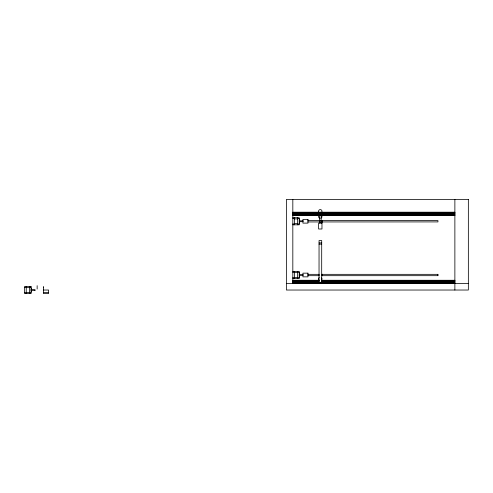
<?xml version="1.0" encoding="UTF-8"?>
<svg xmlns="http://www.w3.org/2000/svg" width="493" height="493" viewBox="0 0 493 493"><rect width="100%" height="100%" fill="white"/><g stroke="black" fill="none" stroke-linecap="round" stroke-linejoin="round"><path stroke-width="0.74" d="M319.051 244.115L319.033 282.304L321.689 282.304L321.701 240.553L319.057 240.553L319.057 244.115L321.695 244.115M292.824 212.2L454.873 212.2M292.824 212.538L454.873 212.538M292.824 212.773L454.873 212.773M292.824 213.426L454.873 213.42M292.824 213.666L454.873 213.666M292.824 214.104L454.873 214.104M292.824 214.338L454.873 214.35M292.824 214.991L454.873 214.991M292.824 215.231L454.873 215.231M292.824 215.57L454.873 215.57M292.824 217.703L299.226 217.703L299.226 224.826L292.824 224.826M292.824 218.547L294.407 218.547M297.643 218.547L299.226 218.547M294.407 218.88L297.643 218.88M320.407 220.408L322.305 220.408M307.805 220.593L319.353 220.593M320.407 220.593L437.944 220.593L437.944 221.912L320.407 221.942M299.226 220.846L303.183 220.846M299.226 221.69L303.183 221.69M307.805 221.942L319.353 221.942M320.407 222.127L322.305 222.127M294.407 223.649L297.643 223.649M292.824 223.988L294.407 223.988M297.643 223.988L299.226 223.988M319.057 242.932L321.701 242.932M292.824 271.446L299.226 271.446L299.226 278.57L292.824 278.57M292.824 272.284L294.407 272.284M297.643 272.284L299.226 272.284M294.407 272.623L297.643 272.623M307.805 274.336L319.353 274.336M321.664 274.336L437.944 274.336M299.226 274.589L303.183 274.589M299.226 275.427L303.183 275.427M307.805 275.679L319.353 275.679M321.664 275.679L437.944 275.679M294.407 277.393L297.643 277.393M292.824 277.725L294.407 277.725M297.643 277.725L299.226 277.725M292.824 280.27L318.934 280.27M322.009 280.27L454.873 280.27M292.824 280.603L318.934 280.603M322.009 280.603L454.873 280.603M292.824 280.844L318.934 280.844M322.009 280.844L454.873 280.844M292.824 281.491L318.934 281.497M322.009 281.491L454.873 281.497M292.824 281.737L318.934 281.737M322.009 281.737L454.873 281.737M292.824 282.169L318.934 282.169M322.009 282.169L454.873 282.169M292.824 282.415L454.873 282.409M292.824 283.062L454.873 283.062M292.824 283.302L454.873 283.302M286.421 283.629L468.35 283.629M24.65 287.314L26.234 287.314M29.469 287.314L31.053 287.314M26.234 287.647L29.469 287.647M31.053 289.613L35.009 289.613L35.009 290.414M43.52 290.032L48.573 290.032L48.573 293.594L43.52 293.594L43.52 286.47M31.053 290.451L35.009 290.451M26.234 292.417L29.469 292.417M43.52 292.417L48.573 292.417M24.65 292.756L26.234 292.756M29.469 292.756L31.053 292.756M454.873 199.406L454.873 290.032M437.944 274.361L437.944 275.655M322.305 220.426L322.305 222.103M322.305 274.17L322.305 275.846M321.128 223.101L321.128 213.062L319.464 213.062L319.446 223.101M299.559 219.416L299.559 223.113M299.559 273.159L299.559 276.856M297.643 217.703L297.643 224.826M297.643 271.446L297.643 278.57M294.407 217.703L294.407 224.826M294.407 271.446L294.407 278.57M292.824 199.406L292.824 283.641M43.458 287.216L43.458 287.783M43.458 292.281L43.458 292.848M37.148 285.663L37.148 289.027M31.386 288.183L31.386 291.881M29.469 286.47L29.469 293.594M26.234 286.47L26.234 293.594M318.879 212.28A1.701 1.701 0 0 1 319.125 210.036A1.701 1.701 0 0 1 321.387 210.012A1.701 1.701 0 0 1 321.676 212.255M321.122 215.164A1.701 1.701 0 0 1 320.703 218.282M319.741 218.257A1.701 1.701 0 0 1 319.384 215.182M321.676 277.916A1.701 1.701 0 0 1 321.658 279.858M319.187 280.19A1.701 1.701 0 0 1 319.211 277.541M468.35 199.406L286.421 199.406L286.421 290.032L468.35 290.032L468.35 199.406M307.977 219.416L302.924 219.416L302.924 223.113L307.977 223.119L307.977 219.416M321.966 223.101L318.607 223.101L318.601 228.999L321.966 228.999L321.972 223.101M307.977 273.153L302.924 273.153L302.924 276.856L307.977 276.863L307.977 273.159M31.053 286.47L24.65 286.47L24.65 293.594L31.053 293.594L31.053 286.47M321.35 283.561A0.672 0.672 0 0 0 322.36 282.976A0.672 0.672 0 0 0 321.35 282.397A0.672 0.672 0 0 0 321.35 283.561M318.694 283.561A0.672 0.672 0 0 0 319.704 282.976A0.672 0.672 0 0 0 318.694 282.397A0.672 0.672 0 0 0 318.694 283.561"/></g></svg>
